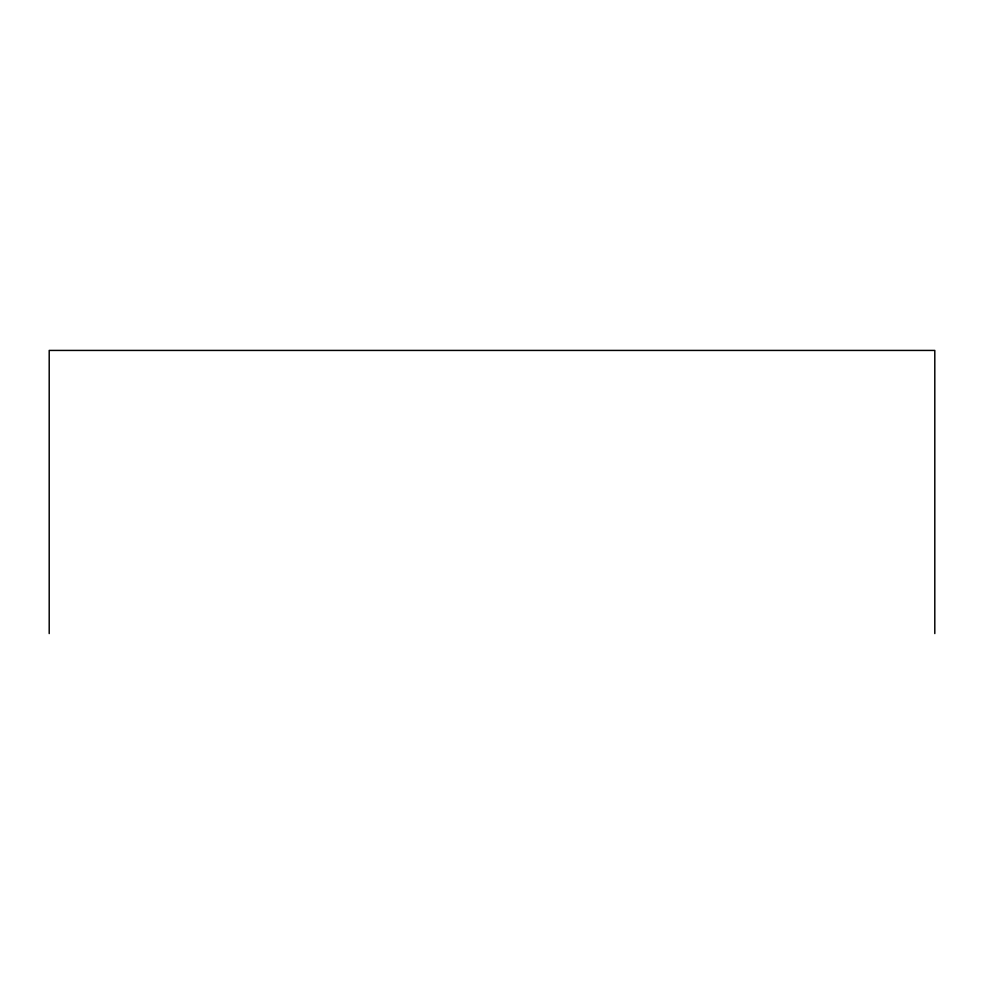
<?xml version="1.0" encoding="UTF-8"?>
<svg xmlns="http://www.w3.org/2000/svg" width="984" height="984" viewBox="0 0 984 984"><rect width="100%" height="100%" fill="white"/><g stroke="black" fill="none" stroke-linecap="round" stroke-linejoin="round"><path stroke-width="1.48" d="M934.8 633.573L934.8 350.427L49.2 350.427L49.2 633.573"/></g></svg>
